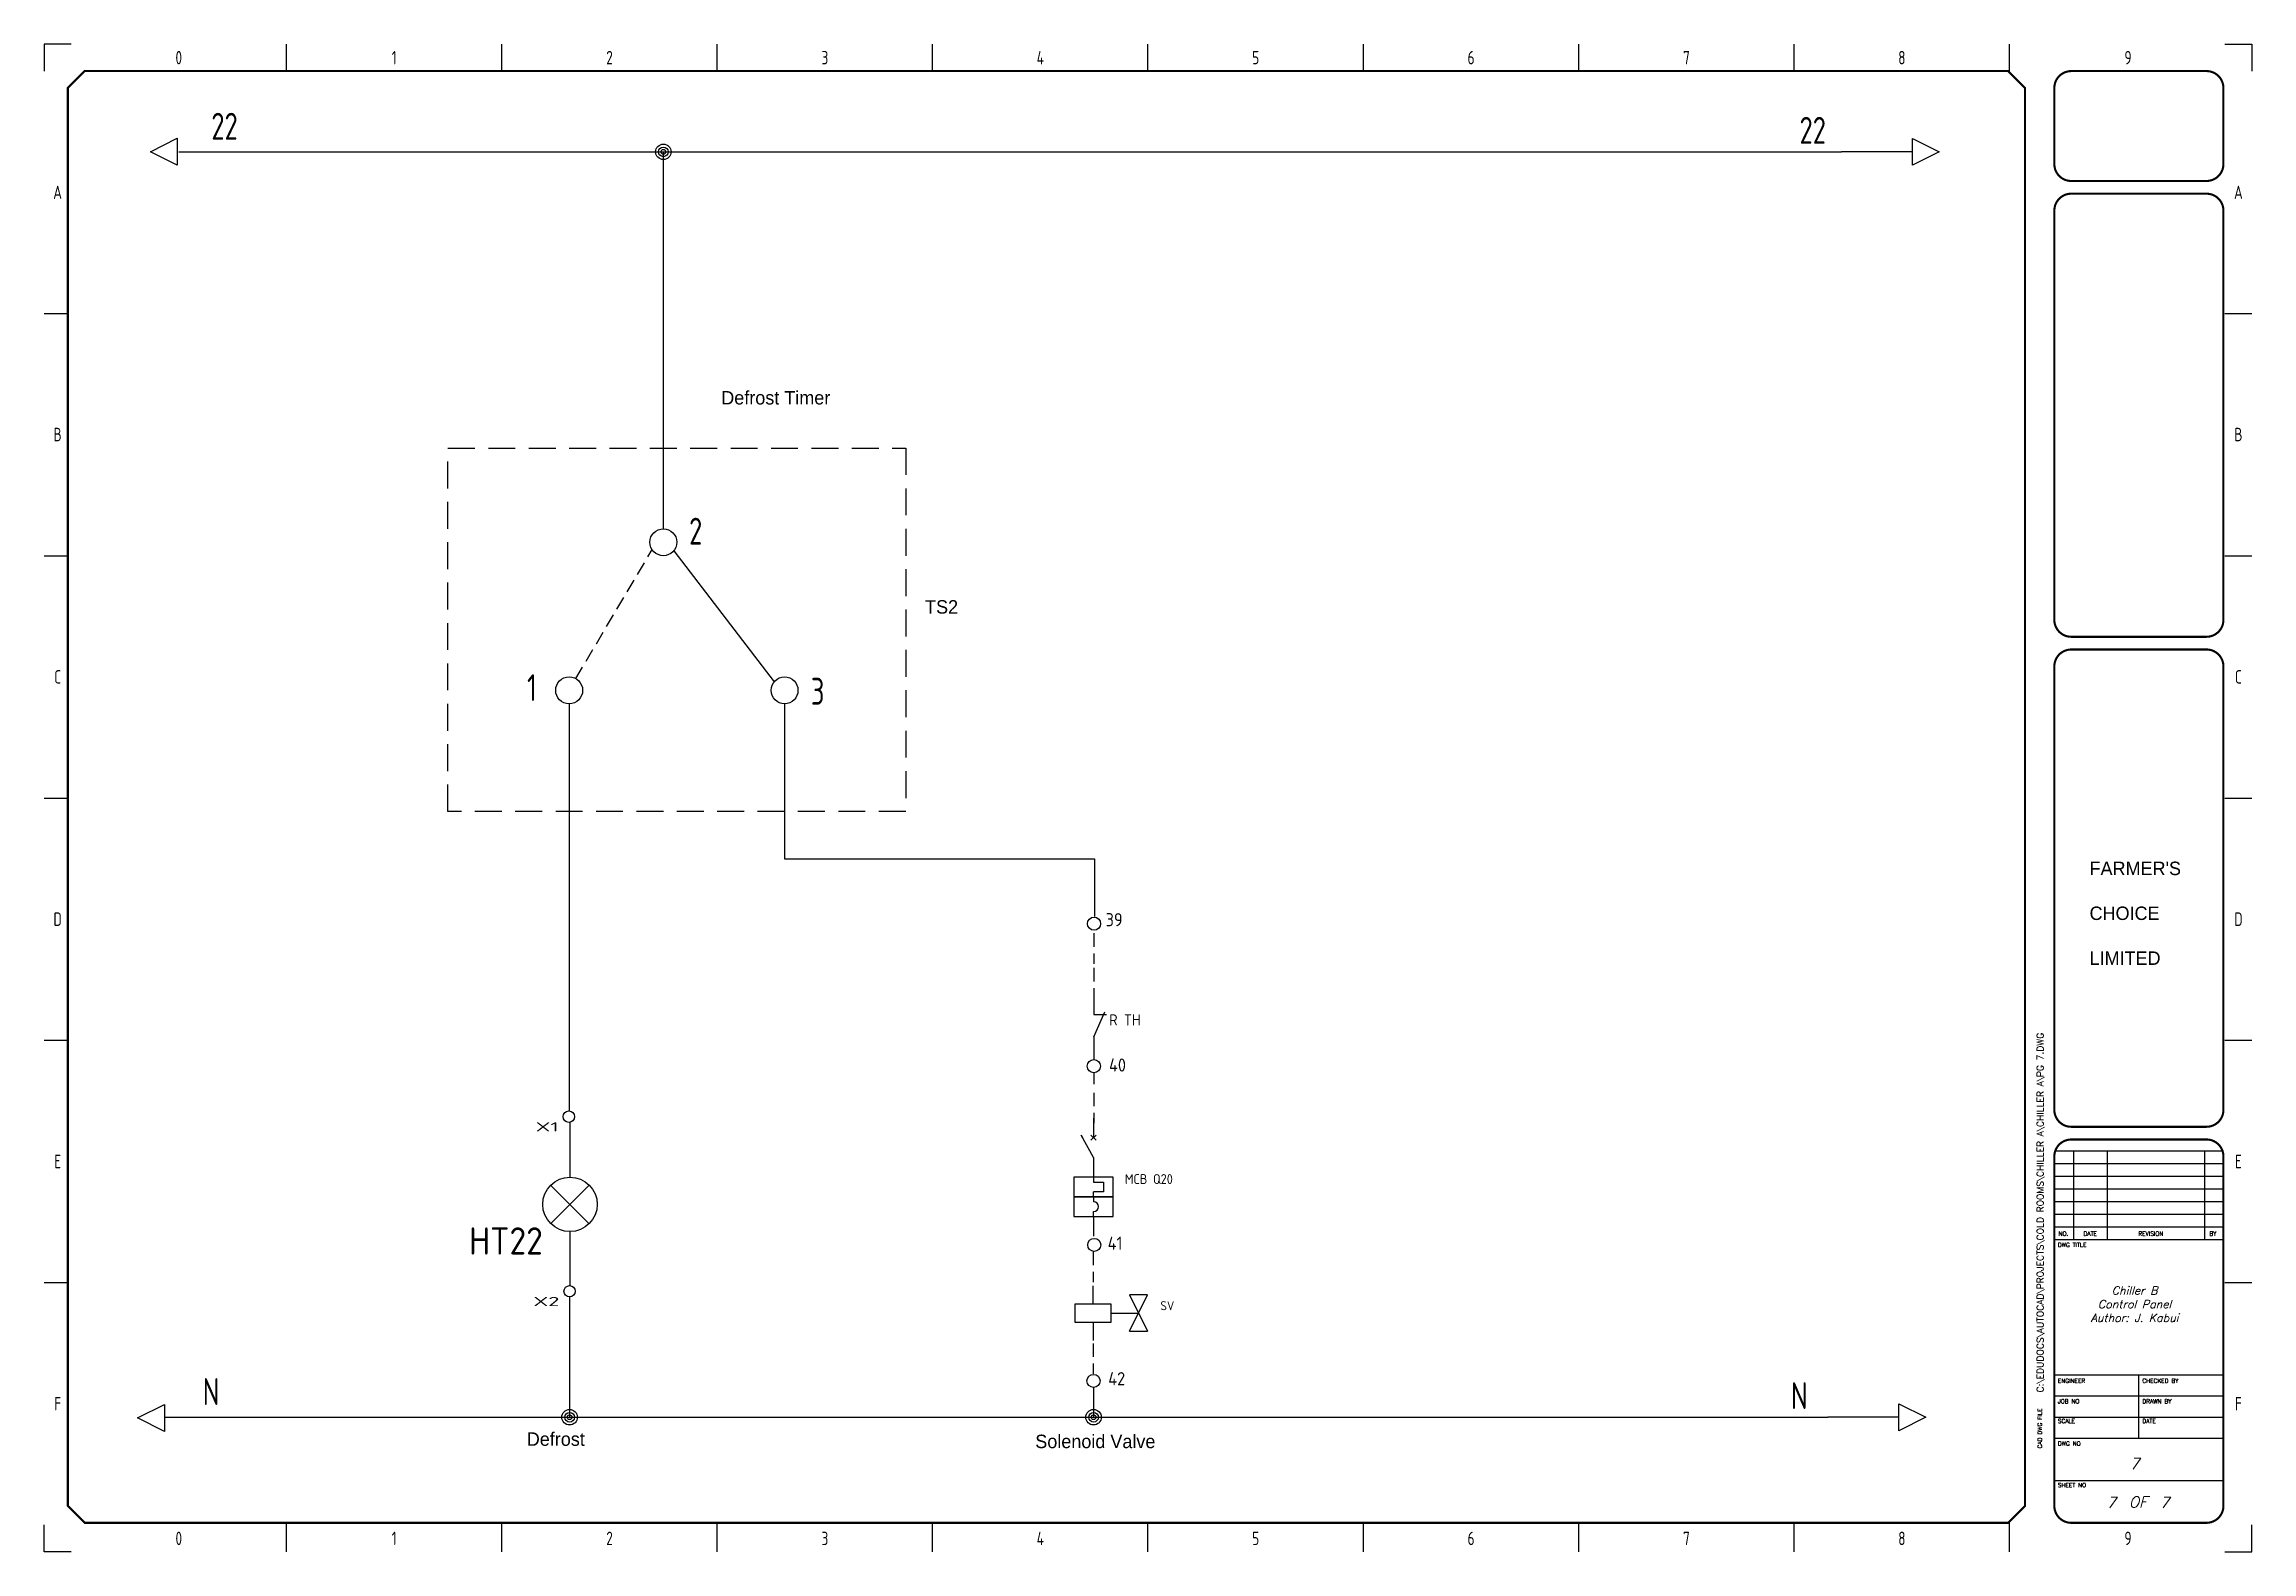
# Model space of a CAD drawing. Extents: x 5 to 415, y 5 to 285.
import ezdxf
from ezdxf.enums import TextEntityAlignment as Align

# ---------------------------------------------------------------- set-up
doc = ezdxf.new("R2010")
doc.units = 0
doc.header["$LTSCALE"] = 10
for name, pattern in [('ACAD_ISO02W100', [15, 12, -3]), ('DASHED', [0.75, 0.5, -0.25]), ('NASCOSTA', [0.375, 0.25, -0.125])]:
    doc.linetypes.add(name, pattern=pattern)
for name, color, linetype in [('DESC', 7, 'NASCOSTA'), ('LINK', 252, 'DASHED'), ('SYMS', 7, 'Continuous'), ('TAGS', 4, 'Continuous'), ('TERMS', 3, 'Continuous'), ('TITLE', 7, 'Continuous'), ('Title blocks', 7, 'Continuous'), ('WIRECOPY', 70, 'Continuous'), ('WIRES', 7, 'Continuous')]:
    doc.layers.add(name, color=color, linetype=linetype)
doc.styles.add('ISO8', font='ISO8.shx', dxfattribs={"width": 0.8})
doc.styles.add('ITALIC', font='ITALIC')
doc.styles.add('SIMPLEX', font='simplex')
doc.styles.add('WD_IEC', font='ISOCP2.shx', dxfattribs={"width": 0.9, "height": 4})

# ---------------------------------------------------------------- blocks, each defined once
blk = doc.blocks.new('Title_blocks_A3')
at = {"layer": 'TITLE'}
for p, q in [((372.89, 276.86), (372.89, 259.33)), ((378.32, 79.49), (409.72, 79.49)), ((381.85, 79.49), (381.85, 63)), ((388.13, 79.49), (388.13, 63)), ((406.19, 79.49), (406.19, 63)), ((378.32, 77.13), (409.72, 77.13)), ((378.32, 74.78), (409.72, 74.78)), ((378.32, 72.42), (409.72, 72.42)), ((378.32, 70.06), (409.72, 70.06)), ((378.32, 67.71), (409.72, 67.71)), ((378.32, 65.35), (409.72, 65.35)), ((378.32, 63), (409.72, 63)), ((372.89, 13.53), (372.89, 37.81)), ((378.32, 37.87), (409.72, 37.87)), ((394.02, 26.1), (394.02, 37.87)), ((378.32, 33.95), (409.72, 33.95)), ((378.32, 30.02), (409.72, 30.02)), ((378.32, 26.1), (409.72, 26.1)), ((378.32, 18.24), (409.72, 18.24))]:
    blk.add_line(p, q, dxfattribs=at)
at = {"layer": 'TITLE', "const_width": 0.392}
blk.add_lwpolyline([(372.89, 13.53), (372.89, 276.86), (369.75, 280), (12.53, 280), (9.39, 276.86), (9.39, 13.53), (12.53, 10.39), (369.75, 10.39)], close=True, dxfattribs=at)
for points in [[(381.46, 280, 0.414214), (378.32, 276.86, 0.414214)], [(409.72, 276.86, 0.414214), (406.58, 280, 0.414214)], [(378.32, 262.73, 0.414214), (381.46, 259.59, 0.414214)], [(406.58, 259.59, 0.414214), (409.72, 262.73, 0.414214)], [(381.46, 257.23, 0.414214), (378.32, 254.09, 0.414214)], [(409.72, 254.09, 0.414214), (406.58, 257.23, 0.414214)], [(378.32, 178.08, 0.414214), (381.46, 174.94, 0.414214)], [(406.58, 174.94, 0.414214), (409.72, 178.08, 0.414214)], [(381.46, 172.58, 0.414214), (378.32, 169.44, 0.414214)], [(409.72, 169.44, 0.414214), (406.58, 172.58, 0.414214)], [(378.32, 87.08, 0.414214), (381.46, 83.94, 0.414214)], [(406.58, 83.94, 0.414214), (409.72, 87.08, 0.414214)], [(381.46, 81.58, 0.414214), (378.32, 78.44, 0.414214)], [(409.72, 78.44, 0.414214), (406.58, 81.58, 0.414214)], [(378.32, 13.53, 0.414214), (381.46, 10.39, 0.414214)], [(406.58, 10.39, 0.414214), (409.72, 13.53, 0.414214)]]:
    blk.add_lwpolyline(points, format="xyb", dxfattribs=at)
for points in [[(406.58, 280), (381.46, 280)], [(378.32, 276.86), (378.32, 262.73)], [(409.72, 276.86), (409.72, 262.73)], [(406.58, 259.59), (381.46, 259.59)], [(378.32, 254.09), (378.32, 178.08)], [(406.58, 257.23), (381.46, 257.23)], [(409.72, 254.09), (409.72, 178.08)], [(381.46, 174.94), (406.58, 174.94)], [(381.46, 172.58), (406.58, 172.58)], [(381.46, 83.94), (406.58, 83.94)], [(378.32, 78.44), (378.32, 13.53)], [(381.46, 81.58), (406.58, 81.58)], [(409.72, 78.44), (409.72, 13.53)], [(381.46, 10.39), (406.58, 10.39)]]:
    blk.add_lwpolyline(points, dxfattribs=at)
at = {"layer": 'TITLE', "color": 7, "const_width": 0.392}
for points in [[(378.32, 169.44), (378.32, 87.08)], [(409.72, 169.44), (409.72, 87.08)]]:
    blk.add_lwpolyline(points, dxfattribs=at)
at = {"layer": 'Title blocks', "color": 7}
for p, q in [((50, 280), (50, 285)), ((90, 280), (90, 285)), ((130, 280), (130, 285)), ((170, 280), (170, 285)), ((250, 280), (250, 285)), ((290, 280), (290, 285)), ((330, 280), (330, 285)), ((370, 280), (370, 285)), ((5, 235), (9.39, 235)), ((410, 235), (415, 235)), ((5, 190), (9.39, 190)), ((410, 190), (415, 190)), ((5, 100), (9.39, 100)), ((410, 100), (415, 100)), ((5, 55), (9.39, 55)), ((410, 55), (415, 55)), ((50, 5), (50, 10.39)), ((90, 5), (90, 10.39)), ((130, 5), (130, 10.39)), ((170, 5), (170, 10.39)), ((250, 5), (250, 10.39)), ((290, 5), (290, 10.39)), ((330, 5), (330, 10.39)), ((370, 5), (370, 10.64))]:
    blk.add_line(p, q, dxfattribs=at)
at = {"layer": 'Title blocks', "color": 2}
for p, q in [((210, 280), (210, 285)), ((5, 145), (9.39, 145)), ((410, 145), (415, 145)), ((210, 5), (210, 10.39))]:
    blk.add_line(p, q, dxfattribs=at)
at = {"layer": 'Title blocks'}
for points in [[(10, 285), (5, 285), (5, 280)], [(410, 285), (415, 285), (415, 280)], [(10, 5), (5, 5), (5, 10)], [(410, 5), (415, 5), (415, 10)]]:
    blk.add_lwpolyline(points, dxfattribs=at)
at = {"layer": 'DESC', "color": 7, "insert": (384.86, 133.18), "char_height": 2.5, "attachment_point": 1}
blk.add_mtext_dynamic_manual_height_columns("FARMER'S\\P\\PCHOICE\\P\\PLIMITED", width=22.1816, gutter_width=12.5, heights=[0], dxfattribs=at)
at = {"layer": 'TITLE', "color": 1, "style": 'SIMPLEX'}
for s, p in [('DWG TITLE', (378.97, 61.62)), ('ENGINEER', (378.97, 36.37)), ('CHECKED BY', (394.67, 36.37)), ('JOB NO', (378.97, 32.57)), ('DRAWN BY', (394.67, 32.57)), ('SCALE', (378.97, 28.91)), ('DATE', (394.67, 28.91)), ('DWG NO', (378.97, 24.72)), ('SHEET NO', (378.97, 17))]:
    blk.add_text(s, height=0.785, dxfattribs=at).set_placement(p)
at = {"layer": 'TITLE', "color": 1}
for s, height, style, p in [('NO.', 0.785, 'SIMPLEX', (380.02, 64.11)), ('DATE', 0.785, 'SIMPLEX', (384.99, 64.11)), ('REVISION', 0.785, 'SIMPLEX', (396.24, 64.11)), ('BY', 0.785, 'SIMPLEX', (407.76, 64.11)), ('OF', 2, 'ITALIC', (393.89, 14.25))]:
    blk.add_text(s, height=height, dxfattribs=dict(at, style=style)).set_placement(p, align=Align.MIDDLE)
at = {"layer": 'TITLE', "color": 1, "style": 'SIMPLEX'}
blk.add_text('CAD DWG FILE', height=0.7852, rotation=90, dxfattribs=at).set_placement((376.02, 24.2))
at = {"layer": 'TITLE', "color": 1, "style": 'ITALIC'}
for tag, height, p in [('TITLE#1', 1.5, (393.23, 52.79)), ('TITLE#2', 1.5, (393.23, 50.25)), ('TITLE#3', 1.5, (393.23, 47.71)), ('TITLE#4', 1.5, (393.23, 45.16)), ('DWG#', 2, (393.23, 20.38))]:
    blk.add_attdef(tag, text='', height=height, dxfattribs=at).set_placement(p, align=Align.CENTER)
at = {"layer": 'TITLE', "color": 1, "style": 'SIMPLEX'}
blk.add_attdef('CAD#', (376.32, 34.6), '', height=1.25, rotation=90, dxfattribs=at)
at = {"layer": 'TITLE', "color": 1}
for tag, p, height, style in [('ENGINEER', (381.68, 34.6), 1.25, 'ITALIC'), ('CHKDBY', (396.6, 34.6), 1.25, 'ITALIC'), ('JOB#', (384.53, 30.65), 1.25, 'SIMPLEX'), ('DRAWNBY', (397.48, 30.65), 1.25, 'ITALIC'), ('SCALE', (383.14, 26.88), 1.25, 'SIMPLEX'), ('DATE', (396.4, 26.88), 1.25, 'SIMPLEX'), ('SHTS', (397.95, 13.15), 2, 'ITALIC')]:
    blk.add_attdef(tag, p, '', height=height, dxfattribs=dict(at, style=style))
at = {"layer": 'TITLE', "color": 1, "style": 'ITALIC'}
blk.add_attdef('SH#', text='', height=2, dxfattribs=at).set_placement((389.77, 13.15), align=Align.RIGHT)
at = {"layer": 'TITLE', "color": 7, "flags": 9}
blk.add_attdef('WD_TB', (381.46, 10.39), '', height=1.57, dxfattribs=at)
at = {"layer": 'Title blocks', "style": 'ISO8', "width": 0.8}
for s, p in [('0', (30, 282.5)), ('1', (70, 282.5)), ('2', (110, 282.5)), ('3', (150, 282.5)), ('4', (190, 282.5)), ('5', (230, 282.5)), ('6', (270, 282.5)), ('7', (310, 282.5)), ('8', (350, 282.5)), ('9', (392, 282.5)), ('A', (7.5, 257.5)), ('A', (412.5, 257.5)), ('B', (7.5, 212.5)), ('B', (412.5, 212.5)), ('C', (7.5, 167.5)), ('C', (412.5, 167.5)), ('D', (7.5, 122.5)), ('D', (412.5, 122.5)), ('E', (7.5, 77.5)), ('E', (412.5, 77.5)), ('F', (7.5, 32.5)), ('F', (412.5, 32.5)), ('0', (30, 7.5)), ('1', (70, 7.5)), ('2', (110, 7.5)), ('3', (150, 7.5)), ('4', (190, 7.5)), ('5', (230, 7.5)), ('6', (270, 7.5)), ('7', (310, 7.5)), ('8', (350, 7.5)), ('9', (392, 7.5))]:
    blk.add_text(s, height=2.5, dxfattribs=at).set_placement(p, align=Align.MIDDLE)
blk = doc.blocks.new('WD_WCH')
at = {"linetype": 'Continuous', "style": 'WD_IEC', "width": 0.8}
blk.add_attdef('WIRECOPY', text='', height=2.5, dxfattribs=at).set_placement((0, 0.75), align=Align.CENTER)
blk = doc.blocks.new('VT0_02')
blk.add_circle((0, 0), 1.25)
at = {"style": 'WD_IEC', "flags": 1}
for tag, p in [('X4TERM01', (-1.25, 0)), ('X2TERM01', (0, 1.25)), ('X1TERM01', (1.25, 0)), ('X8TERM01', (0, -1.25))]:
    blk.add_attdef(tag, p, '', height=0.32, dxfattribs=at)
blk = doc.blocks.new('WDDOT')
for radius in [0.72, 0.449, 0.223]:
    blk.add_circle((0, 0), radius)
blk = doc.blocks.new('VLT1R')
for p, q in [((0, 7.5), (0, 2.5)), ((-1.77, -1.77), (1.77, 1.77)), ((1.77, -1.77), (-1.77, 1.77)), ((0, -2.5), (0, -7.5))]:
    blk.add_line(p, q)
blk.add_circle((0, 0), 2.5)
at = {"style": 'WD_IEC'}
for tag, p in [('INST', (-5.5, 10.25)), ('LOC', (-5.5, 6.75)), ('TAG1', (-5.5, 3.25)), ('DESC1', (-5.5, -6.35)), ('DESC2', (-5.5, -9.85)), ('DESC3', (-5.5, -13.35))]:
    blk.add_attdef(tag, text='', height=2.5, dxfattribs=at).set_placement(p, align=Align.RIGHT)
blk.add_attdef('TERM01', text='', height=2, rotation=90, dxfattribs=at).set_placement((-1, 7.5), align=Align.RIGHT)
at = {"style": 'WD_IEC', "flags": 1}
for tag, p, height in [('X2TERM01', (0, 7.5), 0.32), ('X4LINK', (-3, 0), 0.32), ('X1LINK', (3, 0), 0.32), ('ASSYCODE', (1, -4), 1), ('FAMILY', (1, -5.5), 1), ('CATDESC', (1, -7), 1), ('X8TERM02', (0, -7.5), 0.32)]:
    blk.add_attdef(tag, p, '', height=height, dxfattribs=at)
at = {"style": 'WD_IEC', "flags": 9}
for tag, p in [('MFG', (-6, -0.25)), ('CAT', (-6, -2.75))]:
    blk.add_attdef(tag, text='', height=1.5, dxfattribs=at).set_placement(p, align=Align.RIGHT)
at = {"style": 'WD_IEC'}
blk.add_attdef('TERM02', (-1, -7.5), '', height=2, rotation=90, dxfattribs=at)
at = {"lineweight": 13, "style": 'WD_IEC'}
blk.add_attdef('COLOR', text='', height=2.5, dxfattribs=at).set_placement((3.75, 0), align=Align.MIDDLE_LEFT)
at = {"lineweight": 15, "style": 'WD_IEC'}
blk.add_attdef('XREF', text='', height=2.5, dxfattribs=at).set_placement((-5.5, -18), align=Align.RIGHT)
blk = doc.blocks.new('VT0002')
blk.add_circle((0, 0), 1.25)
at = {"style": 'WD_IEC', "flags": 1}
for tag, p, height in [('ASSYCODE', (2.75, 10.75), 1), ('CATDESC', (2.75, 9.25), 1), ('MFG', (2.75, 7.25), 1.5), ('CAT', (2.75, 4.75), 1.5), ('X4PIN01', (-1.25, 1), 0.25), ('X4TERM01', (-1.25, 0), 0.25), ('X4TERMDESC01', (-1.25, 0.5), 0.4), ('STRIPSEQ', (0, 0), 0.025), ('X2PIN01', (0, 2.25), 0.25), ('X2TERM01', (0, 1.25), 0.25), ('X8PIN01', (0, -0.25), 0.25), ('X2TERMDESC01', (0, 1.75), 0.4), ('X1PIN01', (1.25, 1), 0.25), ('X1TERM01', (1.25, 0), 0.25), ('X1TERMDESC01', (1.25, 0.5), 0.4), ('LINKTERM', (0, -0.04), 0.025), ('X8TERM01', (0, -1.25), 0.25), ('X8TERMDESC01', (0, -0.75), 0.4)]:
    blk.add_attdef(tag, p, '', height=height, dxfattribs=at)
at = {"style": 'WD_IEC'}
for tag, p in [('INST', (-2.25, 6.5)), ('LOC', (-2.25, 3.5)), ('DESC1', (-2.25, -6.25)), ('DESC2', (-2.25, -9.25)), ('DESC3', (-2.25, -12.25))]:
    blk.add_attdef(tag, text='', height=2.5, dxfattribs=at).set_placement(p, align=Align.RIGHT)
at = {"style": 'WD_IEC', "flags": 8}
for tag, height, p in [('TAGSTRIP', 2.5, (-2.25, 0.5)), ('TERM01', 2, (-2.25, -3.25))]:
    blk.add_attdef(tag, text='', height=height, dxfattribs=at).set_placement(p, align=Align.RIGHT)
blk = doc.blocks.new('VCR22')
for p, q in [((0, 7.5), (0, 2.5)), ((0, -2.5), (2.5, 3.12)), ((0, 2.5), (2.87, 2.5)), ((0, -2.5), (0, -7.5))]:
    blk.add_line(p, q)
at = {"style": 'WD_IEC'}
for tag, p in [('INST', (-5.25, 5.25)), ('TAG2', (-5.25, -0.75)), ('LOC', (-5.25, 2.25)), ('DESC1', (-5.25, -6.75)), ('XREF', (-5.25, -3.75)), ('DESC2', (-5.25, -9.75)), ('DESC3', (-5.25, -12.75))]:
    blk.add_attdef(tag, text='', height=2.5, dxfattribs=at).set_placement(p, align=Align.RIGHT)
blk.add_attdef('TERM01', text='', height=2, rotation=90, dxfattribs=at).set_placement((-1, 7.5), align=Align.RIGHT)
at = {"style": 'WD_IEC', "flags": 1}
for tag, p, height in [('X2TERM01', (0, 7.5), 0.32), ('X4LINK', (-0.55, 0), 0.32), ('X1LINK', (1.92, 0), 0.32), ('CONTACT', (4, -3.5), 1), ('FAMILY', (4, -5), 1), ('COMMON', (5.25, -4.75), 1), ('X8TERM02', (0, -7.5), 0.32)]:
    blk.add_attdef(tag, p, '', height=height, dxfattribs=at)
at = {"style": 'WD_IEC'}
blk.add_attdef('TERM02', (-1, -7.5), '', height=2, rotation=90, dxfattribs=at)
blk = doc.blocks.new('VCB11Q9')
for p, q in [((0, 7.5), (0, 2.5)), ((0, -2.5), (-3.12, 3.12)), ((-3.12, 3.12), (-2.52, 2.03)), ((-0.66, 1.84), (0.66, 3.16)), ((-0.66, 3.16), (0.66, 1.84)), ((0, -2.5), (0, -7.5)), ((0, -7.5), (0, -8.75)), ((0, -8.75), (2.5, -8.75)), ((2.5, -8.75), (2.5, -11.25)), ((0, -12.5), (0, -11.25)), ((2.5, -11.25), (0, -11.25)), ((0, -12.5), (0, -13.75)), ((0, -17.5), (0, -16.25)), ((0, -17.5), (0, -22.5))]:
    blk.add_line(p, q)
for points in [[(-5, -7.5), (-5, -12.5), (5, -12.5), (5, -7.5)], [(-5, -12.5), (-5, -17.5), (5, -17.5), (5, -12.5)]]:
    blk.add_lwpolyline(points, close=True)
blk.add_arc((0, -15), 1.25, 270, 90)
at = {"style": 'WD_IEC'}
for tag, p in [('INST', (-7.62, 6.3)), ('LOC', (-7.62, 3.3)), ('TAG1', (-7.62, 0.3)), ('RATING1', (-7.62, -2.7)), ('DESC2', (-7.62, -18.05)), ('DESC1', (-7.62, -15.05)), ('DESC3', (-7.62, -21.05))]:
    blk.add_attdef(tag, text='', height=2.5, dxfattribs=at).set_placement(p, align=Align.RIGHT)
blk.add_attdef('TERM01', text='', height=2, rotation=90, dxfattribs=at).set_placement((-1, 7.5), align=Align.RIGHT)
at = {"style": 'WD_IEC', "flags": 1}
for tag, p, height in [('X2TERM01', (0, 7.5), 0.32), ('X4LINK', (-2.15, 0), 0.32), ('X1LINK', (0.02, 0), 0.32), ('CONTACT', (-5.15, -7.55), 1), ('COMMON', (-3.9, -8.8), 1), ('X8TERM02', (0, -22.5), 0.32), ('ASSYCODE', (0.69, -18.77), 1), ('FAMILY', (0.69, -20.27), 1), ('CATDESC', (0.69, -21.77), 1)]:
    blk.add_attdef(tag, p, '', height=height, dxfattribs=at)
at = {"style": 'WD_IEC', "flags": 9}
for tag, p in [('MFG', (7.81, 5.44)), ('CAT', (7.81, 2.94))]:
    blk.add_attdef(tag, text='', height=1.5, dxfattribs=at).set_placement(p, align=Align.RIGHT)
at = {"lineweight": 15, "style": 'WD_IEC'}
blk.add_attdef('XREF', text='', height=2.5, dxfattribs=at).set_placement((-7.62, -12.05), align=Align.RIGHT)
at = {"style": 'WD_IEC'}
blk.add_attdef('TERM02', (-1, -22.5), '', height=2, rotation=90, dxfattribs=at)
blk = doc.blocks.new('VSV1Y1')
for p, q in [((0, 2.5), (0, 7.5)), ((15, 5), (10, 5)), ((10, 5), (15, -5)), ((10, -5), (15, 5)), ((0, -2.5), (0, -7.5)), ((10, -5), (15, -5))]:
    blk.add_line(p, q)
at = {"linetype": 'ACAD_ISO02W100'}
blk.add_line((5, 0), (12.5, 0), dxfattribs=at)
blk.add_lwpolyline([(-5, -2.5), (5, -2.5), (5, 2.5), (-5, 2.5)], close=True)
at = {"style": 'WD_IEC'}
for tag, p in [('INST', (-7.14, 9.18)), ('LOC', (-7.14, 6.18)), ('TAG1', (-7.14, 3.18)), ('DESC2', (-7.14, -7.42)), ('DESC1', (-7.14, -4.42)), ('DESC3', (-7.14, -10.42))]:
    blk.add_attdef(tag, text='', height=2.5, dxfattribs=at).set_placement(p, align=Align.RIGHT)
blk.add_attdef('TERM01', text='', height=2, rotation=90, dxfattribs=at).set_placement((-0.64, 7.2), align=Align.RIGHT)
at = {"style": 'WD_IEC', "flags": 1}
for tag, p, height in [('X2TERM01', (0, 7.5), 0.32), ('MFG', (1.41, 6.04), 1.5), ('CAT', (1.41, 3.54), 1.5), ('ASSYCODE', (1.59, -4.62), 1), ('FAMILY', (1.59, -6.12), 1), ('X8TERM02', (0, -7.5), 0.32), ('CATDESC', (1.59, -7.62), 1)]:
    blk.add_attdef(tag, p, '', height=height, dxfattribs=at)
at = {"lineweight": 15, "style": 'WD_IEC'}
blk.add_attdef('XREF', text='', height=2.5, dxfattribs=at).set_placement((-7.14, -1.42), align=Align.RIGHT)
at = {"style": 'WD_IEC'}
blk.add_attdef('TERM02', (-0.67, -8.04), '', height=2, rotation=90, dxfattribs=at)
at = {"style": 'WD_IEC', "width": 0.9}
blk.add_attdef('WDTAGALT', text='', height=2.5, dxfattribs=at).set_placement((-7.14, -13.42), align=Align.RIGHT)
blk = doc.blocks.new('VT0W02')
blk.add_circle((0, 0), 1.25)
at = {"style": 'WD_IEC'}
for tag, p in [('INST', (-2.25, 6.5)), ('LOC', (-2.25, 3.5)), ('DESC1', (-2.25, -6.25)), ('DESC2', (-2.25, -9.25)), ('DESC3', (-2.25, -12.25))]:
    blk.add_attdef(tag, text='', height=2.5, dxfattribs=at).set_placement(p, align=Align.RIGHT)
at = {"style": 'WD_IEC', "flags": 1}
for tag, p, height in [('ASSYCODE', (2.75, 10.75), 1), ('CATDESC', (2.75, 9.25), 1), ('MFG', (2.75, 7.25), 1.5), ('CAT', (2.75, 4.75), 1.5), ('X4TERM01', (-1.25, 0), 0.25), ('X4TERMDESC01', (-1.25, 0.5), 0.4), ('STRIPSEQ', (0, 0), 0.025), ('X2TERM01', (0, 1.25), 0.25), ('X2TERMDESC01', (0, 1.75), 0.4), ('X1TERM01', (1.25, 0), 0.25), ('X1TERMDESC01', (1.25, 0.5), 0.4), ('LINKTERM', (0, -0.0375), 0.025), ('X8TERM01', (0, -1.25), 0.25), ('X8TERMDESC01', (0, -0.75), 0.4)]:
    blk.add_attdef(tag, p, '', height=height, dxfattribs=at)
at = {"style": 'WD_IEC', "flags": 8}
for tag, p in [('TAGSTRIP', (-2.25, 0.5)), ('WIRENO', (-2.25, -3.25))]:
    blk.add_attdef(tag, text='', height=2.5, dxfattribs=at).set_placement(p, align=Align.RIGHT)

msp = doc.modelspace()

# ---------------------------------------------------------------- linework, layer by layer
for points in [[(29.73, 262.52), (24.73, 265.02), (29.73, 267.52)], [(351.96, 267.5), (356.96, 265), (351.96, 262.5)], [(27.34, 27.38), (22.34, 29.88), (27.34, 32.38)], [(349.46, 32.5), (354.46, 30), (349.46, 27.5)]]:
    msp.add_lwpolyline(points, close=True)
at = {"layer": 'DESC'}
msp.add_line((103.73, 167.17), (117.91, 191.12), dxfattribs=at)
at = {"layer": 'DESC', "color": 7}
for p, q in [((199.97, 119.88), (199.97, 114.2)), ((199.92, 113.45), (199.92, 107.77)), ((199.92, 90.27), (199.92, 84.6)), ((199.94, 93.98), (199.94, 91.84)), ((199.84, 60.75), (199.84, 55.08)), ((199.84, 43.71), (199.84, 38.04))]:
    msp.add_line(p, q, dxfattribs=at)
at = {"layer": 'LINK'}
msp.add_lwpolyline([(80, 210), (165, 210), (165, 142.5), (80, 142.5)], close=True, dxfattribs=at)
at = {"layer": 'Title blocks'}
msp.add_line((121.93, 190.91), (140.57, 166.59), dxfattribs=at)
at = {"layer": 'WIRES'}
for p, q in [((30, 265), (338.77, 265)), ((351.96, 265), (338.77, 265)), ((102.65, 54.45), (102.65, 54.45)), ((27.5, 30), (336.27, 30)), ((349.46, 30), (336.27, 30))]:
    msp.add_line(p, q, dxfattribs=at)
at = {"layer": 'WIRES', "color": 7}
for p, q in [((120, 195), (120, 265)), ((102.5, 162.5), (102.5, 86.92)), ((142.5, 162.5), (142.5, 133.7)), ((142.5, 133.7), (200.08, 133.7)), ((200.08, 133.7), (200.08, 123.01)), ((102.58, 52.33), (102.58, 30)), ((199.89, 35.53), (199.89, 30))]:
    msp.add_line(p, q, dxfattribs=at)

# ---------------------------------------------------------------- block references
at = {"layer": 'SYMS'}
ref = msp.add_blockref('Title_blocks_A3', (0, 0), dxfattribs=at)
ref.add_attrib('TITLE#1', 'Chiller B', dxfattribs={"layer": 'TITLE', "color": 1, "height": 1.5, "style": 'ITALIC'}).set_placement((393.23, 52.79), align=Align.CENTER)
ref.add_attrib('CAD#', 'C:\\EDUDOCS\\AUTOCAD\\PROJECTS\\COLD ROOMS\\CHILLER A\\CHILLER A\\PG 7.DWG', (376.32, 34.6), dxfattribs={"layer": 'TITLE', "color": 1, "height": 1.25, "rotation": 90, "style": 'SIMPLEX'})
ref.add_attrib('SH#', '7', dxfattribs={"layer": 'TITLE', "color": 1, "height": 2, "style": 'ITALIC'}).set_placement((389.77, 13.15), align=Align.RIGHT)
ref.add_attrib('TITLE#2', 'Control Panel', dxfattribs={"layer": 'TITLE', "color": 1, "height": 1.5, "style": 'ITALIC'}).set_placement((393.23, 50.25), align=Align.CENTER)
ref.add_attrib('TITLE#3', 'Author: J. Kabui', dxfattribs={"layer": 'TITLE', "color": 1, "height": 1.5, "style": 'ITALIC'}).set_placement((393.23, 47.71), align=Align.CENTER)
ref.add_attrib('DWG#', '7', dxfattribs={"layer": 'TITLE', "color": 1, "height": 2, "style": 'ITALIC'}).set_placement((393.23, 20.38), align=Align.CENTER)
ref.add_attrib('SHTS', '7', (397.95, 13.15), dxfattribs={"layer": 'TITLE', "color": 1, "height": 2, "style": 'ITALIC'})
at = {"layer": 'SYMS', "color": 7, "xscale": 2, "yscale": 2, "zscale": 2}
for p in [(120, 265), (102.58, 30), (199.89, 30)]:
    msp.add_blockref('WDDOT', p, dxfattribs=at)
at = {"layer": 'SYMS', "xscale": 2, "yscale": 2, "zscale": 2}
for p in [(120, 192.5), (102.5, 165), (142.5, 165)]:
    msp.add_blockref('VT0_02', p, dxfattribs=at)
at = {"layer": 'SYMS', "color": 7}
ref = msp.add_blockref('VT0W02', (199.98, 121.66), dxfattribs=dict(at, xscale=0.9750000000000001, yscale=0.9750000000000001, zscale=0.9750000000000001))
ref.add_attrib('TAGSTRIP', '39', dxfattribs={"layer": 'TAGS', "height": 2.438, "style": 'WD_IEC', "flags": 8}).set_placement((205.29, 121.18), align=Align.RIGHT)
ref = msp.add_blockref('VCR22', (199.91, 102.72), dxfattribs=dict(at, xscale=0.8320000000000001, yscale=0.8320000000000001, zscale=0.8320000000000001))
ref.add_attrib('TAG2', 'R TH', dxfattribs={"layer": 'TAGS', "height": 2.08, "style": 'WD_IEC'}).set_placement((208.63, 102.74), align=Align.RIGHT)
ref = msp.add_blockref('VT0W02', (199.94, 95.2), dxfattribs=dict(at, xscale=0.9750000000000001, yscale=0.9750000000000001, zscale=0.9750000000000001))
ref.add_attrib('TAGSTRIP', '40', dxfattribs={"layer": 'TAGS', "height": 2.438, "style": 'WD_IEC', "flags": 8}).set_placement((205.91, 94.19), align=Align.RIGHT)
at = {"layer": 'SYMS'}
ref = msp.add_blockref('VT0002', (102.44, 85.82), dxfattribs=dict(at, xscale=0.84375, yscale=0.84375, zscale=0.84375))
ref.add_attrib('TERM01', 'X1', dxfattribs={"layer": 'TERMS', "height": 1.688, "style": 'WD_IEC', "width": 2, "flags": 8}).set_placement((100.54, 83.08), align=Align.RIGHT)
ref = msp.add_blockref('VLT1R', (102.65, 69.53), dxfattribs=dict(at, xscale=2.025, yscale=2.025, zscale=2.025))
ref.add_attrib('TAG1', 'HT22', dxfattribs={"layer": 'TAGS', "height": 5.062, "style": 'WD_IEC'}).set_placement((97.62, 60.21), align=Align.RIGHT)
at = {"layer": 'SYMS', "color": 7}
ref = msp.add_blockref('VCB11Q9', (199.89, 80.08), dxfattribs=dict(at, xscale=0.7312500000000001, yscale=0.7312500000000001, zscale=0.7312500000000001))
ref.add_attrib('TAG1', 'MCB Q20', dxfattribs={"layer": 'TAGS', "height": 1.828, "style": 'WD_IEC'}).set_placement((214.61, 73.32), align=Align.RIGHT)
ref = msp.add_blockref('VT0W02', (200.02, 62), dxfattribs=dict(at, xscale=0.9750000000000001, yscale=0.9750000000000001, zscale=0.9750000000000001))
ref.add_attrib('TAGSTRIP', '41', dxfattribs={"layer": 'TAGS', "height": 2.438, "style": 'WD_IEC', "flags": 8}).set_placement((205.25, 61.1), align=Align.RIGHT)
at = {"layer": 'SYMS'}
ref = msp.add_blockref('VT0002', (102.58, 53.39), dxfattribs=dict(at, xscale=0.84375, yscale=0.84375, zscale=0.84375))
ref.add_attrib('TERM01', 'X2', dxfattribs={"layer": 'TERMS', "height": 1.688, "style": 'WD_IEC', "width": 2, "flags": 8}).set_placement((100.68, 50.65), align=Align.RIGHT)
at = {"layer": 'SYMS', "color": 7}
ref = msp.add_blockref('VSV1Y1', (199.81, 49.33), dxfattribs=dict(at, xscale=0.675, yscale=0.675, zscale=0.675))
ref.add_attrib('TAG1', 'SV', dxfattribs={"layer": 'TAGS', "height": 1.688, "style": 'WD_IEC'}).set_placement((214.88, 49.87), align=Align.RIGHT)
ref = msp.add_blockref('VT0W02', (199.89, 36.74), dxfattribs=dict(at, xscale=0.9750000000000001, yscale=0.9750000000000001, zscale=0.9750000000000001))
ref.add_attrib('TAGSTRIP', '42', dxfattribs={"layer": 'TAGS', "height": 2.438, "style": 'WD_IEC', "flags": 8}).set_placement((205.76, 35.94), align=Align.RIGHT)
at = {"layer": 'WIRECOPY'}
ref = msp.add_blockref('WD_WCH', (38.5, 265.75), dxfattribs=dict(at, xscale=2, yscale=2, zscale=2))
ref.add_attrib('WIRECOPY', '22', dxfattribs={"linetype": 'Continuous', "height": 5, "style": 'WD_IEC', "width": 0.8}).set_placement((38.5, 267.25), align=Align.CENTER)
ref = msp.add_blockref('WD_WCH', (333.45, 265), dxfattribs=dict(at, xscale=2, yscale=2, zscale=2))
ref.add_attrib('WIRECOPY', '22', dxfattribs={"linetype": 'Continuous', "height": 5, "style": 'WD_IEC', "width": 0.8}).set_placement((333.45, 266.5), align=Align.CENTER)
ref = msp.add_blockref('WD_WCH', (126, 190.55), dxfattribs=dict(at, xscale=2, yscale=2, zscale=2))
ref.add_attrib('WIRECOPY', '2', dxfattribs={"linetype": 'Continuous', "height": 5, "style": 'WD_IEC', "width": 0.8}).set_placement((126, 192.05), align=Align.CENTER)
ref = msp.add_blockref('WD_WCH', (95.58, 161.5), dxfattribs=dict(at, xscale=2, yscale=2, zscale=2))
ref.add_attrib('WIRECOPY', '1', dxfattribs={"linetype": 'Continuous', "height": 5, "style": 'WD_IEC', "width": 0.8}).set_placement((95.58, 163), align=Align.CENTER)
ref = msp.add_blockref('WD_WCH', (148.65, 160.82), dxfattribs=dict(at, xscale=2, yscale=2, zscale=2))
ref.add_attrib('WIRECOPY', '3', dxfattribs={"linetype": 'Continuous', "height": 5, "style": 'WD_IEC', "width": 0.8}).set_placement((148.65, 162.32), align=Align.CENTER)
ref = msp.add_blockref('WD_WCH', (36, 30.75), dxfattribs=dict(at, xscale=2, yscale=2, zscale=2))
ref.add_attrib('WIRECOPY', 'N', dxfattribs={"linetype": 'Continuous', "height": 5, "style": 'WD_IEC', "width": 0.8}).set_placement((36, 32.25), align=Align.CENTER)
ref = msp.add_blockref('WD_WCH', (330.95, 30), dxfattribs=dict(at, xscale=2, yscale=2, zscale=2))
ref.add_attrib('WIRECOPY', 'N', dxfattribs={"linetype": 'Continuous', "height": 5, "style": 'WD_IEC', "width": 0.8}).set_placement((330.95, 31.5), align=Align.CENTER)

# ---------------------------------------------------------------- texts
at = {"char_height": 2.5, "attachment_point": 1}
for s, insert in [('Defrost Timer', (130.75, 220.58)), ('TS2', (168.6, 181.74)), ('Defrost', (94.63, 27.19)), ('Solenoid Valve', (189.07, 26.76))]:
    msp.add_mtext_dynamic_manual_height_columns(s, width=26.2471, gutter_width=12.5, heights=[0], dxfattribs=dict(at, insert=insert))

doc.saveas('drawing.dxf')
